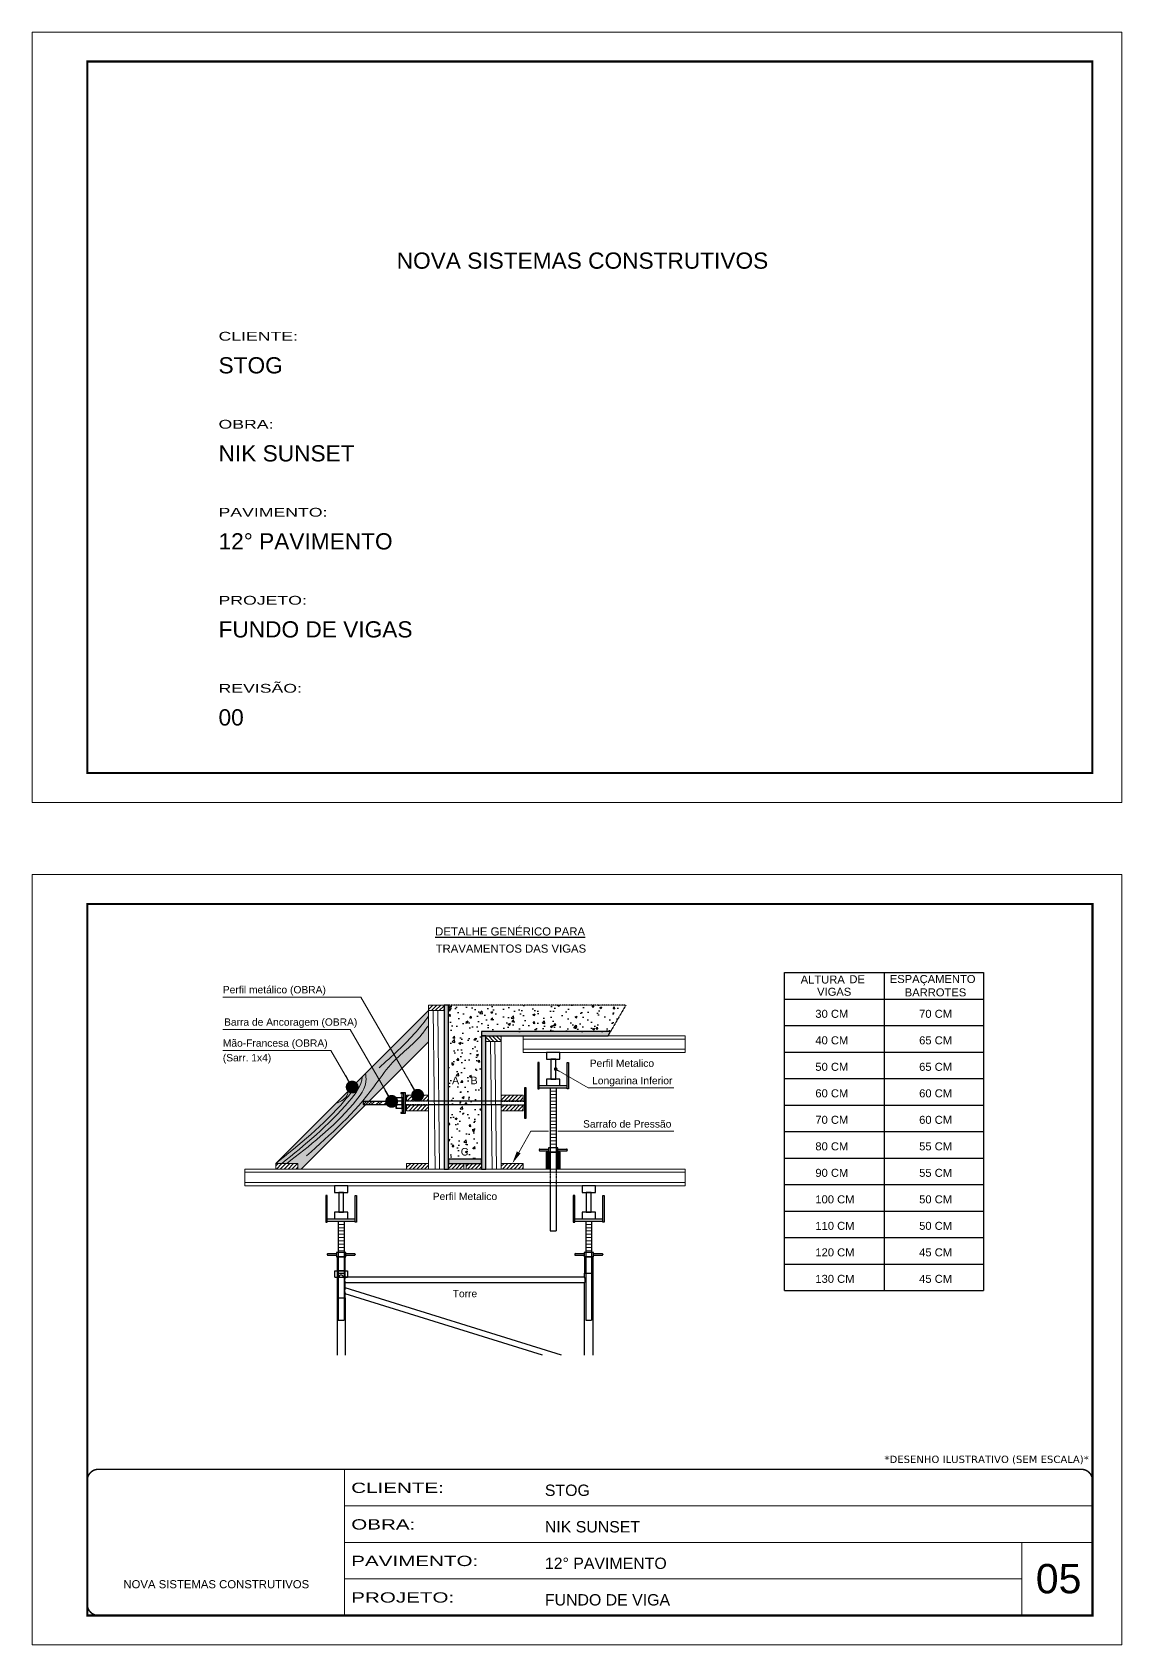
# Model space of a CAD drawing. Extents: x 1813 to 8067, y 422 to 2621.
# Drawn here: x 1813 to 3298, y 422 to 2621 of the extents above; entities that cross this region are included whole.
import ezdxf
from ezdxf.enums import TextEntityAlignment as Align

# ---------------------------------------------------------------- set-up
doc = ezdxf.new("R2010")
doc.units = 0
for name, pattern in [('CONTINUO', [0]), ('DASHED', [0.75, 0.5, -0.25]), ('HIDDEN', [0.375, 0.25, -0.125])]:
    doc.linetypes.add(name, pattern=pattern)
doc.layers.add('BARRA DE ANCORAGEM', color=251, linetype='Continuous')
doc.layers.add('GARFOS', color=7, linetype='Continuous')
for name, color, linetype, lineweight in [('CARIMBO', 255, 'Continuous', 9), ('CONCRETO', 251, 'Continuous', 25), ('Demarcação 1', 251, 'Continuous', 9), ('Escoras', 2, 'Continuous', 25), ('Folhas', 255, 'Continuous', 9), ('Forcador', 251, 'Continuous', 25), ('Hachura', 251, 'Continuous', 9), ('Madeira', 126, 'Continuous', 18), ('Perfil Metálico', 224, 'Continuous', 18), ('SARRAFO DE PRESSAO', 251, 'DASHED', 9)]:
    doc.layers.add(name, color=color, linetype=linetype, lineweight=lineweight)
doc.layers.add('Demarcação 2', color=7, linetype='Continuous', lineweight=9, true_color=0xe0e0e0)
doc.styles.add('ARIAL', font='arial.ttf')
doc.styles.get("Standard").update_dxf_attribs({"font": 'arial.ttf'})
doc.styles.add('stylellllll', font='verdana.ttf', dxfattribs={"height": 2})
doc.styles.add('Tecnologia', font='')
doc.styles.get('Tecnologia').set_extended_font_data('Forgotten Futurist')
doc.dimstyles.new('3x', dxfattribs={"dimtxt": 10, "dimasz": 5, "dimexe": 7, "dimexo": 5, "dimgap": 4, "dimtad": 1, "dimdec": 4, "dimlfac": 0.333333, "dimdsep": 46, "dimtxsty": 'Standard', "dimblk": 'DOT', "dimcen": 0.09, "dimclrd": 1, "dimclre": 1, "dimclrt": 2, "dimadec": 0, "dimazin": 2, "dimtfac": 1, "dimtdec": 4, "dimtmove": 0, "dimatfit": 3, "dimldrblk": 'DOT', "dimfxl": 1, "dimtolj": 1, "dimtzin": 0, "dimlwd": 9, "dimlwe": 9, "dimarcsym": 0})
pattern_1 = [(45, (-2927.447, 7011.613), (-2.6516504, 2.6516504), [])]

# ---------------------------------------------------------------- blocks, each defined once
blk = doc.blocks.new('9999999999')
at = {"color": 30, "linetype": 'CONTINUO'}
for p, q in [((98564.6, 34230.2), (98564.6, 34429.4)), ((98564.6, 34379.6), (99584, 34379.6)), ((98564.6, 34329.8), (99488, 34329.8)), ((99584, 34329.8), (99488, 34329.8)), ((99488, 34329.8), (99488, 34230.2)), ((98564.6, 34280), (99488, 34280))]:
    blk.add_line(p, q, dxfattribs=at)
at = {"color": 30, "linetype": 'CONTINUO', "const_width": 2}
blk.add_lwpolyline([(99584, 34230.2), (99584, 34414.4, 0.414214), (99569, 34429.4), (98229, 34429.4, 0.414214), (98214, 34414.4), (98214, 34245.2, 0.414214), (98229, 34230.2), (99584, 34230.2)], format="xyb", dxfattribs=at)
at = {"layer": 'Folhas'}
blk.add_lwpolyline([(98139, 34190.2), (99624, 34190.2), (99624, 35240.2), (98139, 35240.2)], close=True, dxfattribs=at)
at = {"layer": 'Folhas', "color": 30, "const_width": 3}
blk.add_lwpolyline([(98214, 34230.2), (99584, 34230.2), (99584, 35200.2), (98214, 35200.2)], close=True, dxfattribs=at)
at = {"color": 7, "linetype": 'Continuous', "ltscale": 5, "style": 'ARIAL'}
for s, height, p in [('STOG', 15.48, (98837.7, 34393.1)), ('NIK SUNSET', 15.48, (98837.7, 34343.3)), ('12° PAVIMENTO', 15.483, (98837.7, 34293.5)), ('NOVA SISTEMAS CONSTRUTIVOS', 11.059, (98263.2, 34267.2)), ('FUNDO DE VIGA', 15.483, (98837.7, 34243.7))]:
    blk.add_text(s, height=height, dxfattribs=at).set_placement(p)
at = {"layer": 'Folhas', "color": 7, "style": 'Tecnologia', "width": 1.5}
for s, p in [('CLIENTE:', (98573.7, 34397.2)), ('OBRA:', (98573.7, 34347.3)), ('PAVIMENTO:', (98573.7, 34297.5)), ('PROJETO:', (98573.7, 34247.7))]:
    blk.add_text(s, height=14, dxfattribs=at).set_placement(p)
blk = doc.blocks.new('HT20CT')
at = {"layer": 'Forcador'}
for points in [[(-4, 16), (-4, 20), (4, 20), (4, 16)], [(-1.5, 4), (-1.5, 16), (1.5, 16), (1.5, 4)], [(-4, 0), (-4, 4), (4, 4), (4, 0)]]:
    blk.add_lwpolyline(points, close=True, dxfattribs=at)
blk = doc.blocks.new('_Dot')
at = {"color": 0, "linetype": 'ByBlock', "lineweight": -2}
blk.add_line((-0.5, 0), (-1, 0), dxfattribs=at)
at = {"color": 0, "linetype": 'ByBlock', "const_width": 0.5}
blk.add_lwpolyline([(-0.25, 0, 1), (0.25, 0, 1)], format="xyb", close=True, dxfattribs=at)

msp = doc.modelspace()

# ---------------------------------------------------------------- hatches: boundary and pattern name
at = {"layer": 'CONCRETO', "linetype": 'DASHED', "ltscale": 0.3}
h = msp.add_hatch(dxfattribs=at)
h.set_pattern_fill('AR-CONC', color=256, scale=4, style=0)
h.set_pattern_definition([(50, (-46286.441, -6658.729), (28.690407, -2.510085), [3, -33]), (355, (-46286.44, -6658.729), (-5.550053, 30.087685), [2.4, -26.4]), (100.4514, (-46284.05, -6658.938), (23.140375, 27.577582), [2.549608, -28.045684]), (46.1842, (-46286.44, -6650.73), (42.689642, -6.62076), [4.5, -49.5]), (96.6356, (-46282.884, -6651.28), (37.386508, 38.964715), [3.82441, -42.06852]), (351.1842, (-46286.44, -6650.73), (37.386478, 38.964744), [3.6, -39.6]), (21, (-46282.441, -6652.729), (23.876282, -16.104756), [3, -33]), (326, (-46282.44, -6652.729), (9.732613, 29.006002), [2.4, -26.4]), (71.4514, (-46280.452, -6654.07), (33.608905, 12.90122), [2.549608, -28.045684]), (37.5, (-46286.441, -6658.729), (0.4863942, 13.3157542), [0, -26.08, 0, -26.8, 0, -26.5]), (7.5, (-46286.441, -6658.729), (10.5227815, 15.7764685), [0, -15.28, 0, -25.48, 0, -10.1]), (327.5, (-46295.361, -6658.729), (21.3528974, -0.9021949), [0, -10, 0, -31.2, 0, -41.4]), (317.5, (-46299.361, -6658.729), (23.327447, 4.004199), [0, -13, 0, -20.72, 0, -29.4])])
h.paths.add_polyline_path([(2380.57, 1294.2), (2380.57, 1084.2), (2425.57, 1084.2), (2425.57, 1258.2), (2601.57, 1258.2), (2622.35, 1294.2)])
h.paths.add_polyline_path([(2408.15, 1183.67), (2423, 1183.67), (2423, 1199.22), (2408.15, 1199.22)], flags=24)
h.paths.add_polyline_path([(2382.84, 1183.67), (2397.73, 1183.67), (2397.73, 1199.22), (2382.84, 1199.22)], flags=24)
h.paths.add_polyline_path([(2394.7, 1086.16), (2410.52, 1086.16), (2410.52, 1102.24), (2394.7, 1102.24)], flags=24)
at = {"layer": 'Demarcação 1'}
for points in [[(2380.57, 1294.2), (2374.57, 1294.2), (2374.57, 1070.7), (2380.57, 1070.7)], [(2601.57, 1258.2), (2425.57, 1258.2), (2425.57, 1252.2), (2598.1, 1252.2)], [(2431.57, 1252.2), (2425.57, 1252.2), (2425.57, 1070.7), (2431.57, 1070.7)], [(2425.57, 1084.2), (2380.57, 1084.2), (2380.57, 1078.2), (2425.57, 1078.2)]]:
    msp.add_hatch(color=256, dxfattribs=at).paths.add_polyline_path(points)
at = {"layer": 'Demarcação 2'}
msp.add_hatch(color=256, dxfattribs=at).paths.add_polyline_path([(2353.57, 1244.27), (2353.57, 1286.7), (2145.09, 1078.22), (2175.16, 1078.22), (2175.16, 1070.7), (2180, 1070.7), (2267.79, 1158.49), (2264.12, 1158.49), (2264.12, 1162.91), (2272.21, 1162.91)])
at = {"layer": 'Hachura'}
h = msp.add_hatch(dxfattribs=at)
h.set_pattern_fill('ANSI31', color=256, scale=30, style=0)
h.set_pattern_definition(pattern_1)
h.paths.add_polyline_path([(2353.57, 1294.2), (2374.57, 1294.2), (2374.57, 1286.7), (2353.57, 1286.7)])
h = msp.add_hatch(dxfattribs=at)
h.set_pattern_fill('ANSI31', color=256, scale=30, style=0)
h.set_pattern_definition([(135, (9914.464, 5567.308), (2.6516504, 2.6516504), [])])
h.paths.add_polyline_path([(2431.57, 1252.2), (2452.57, 1252.2), (2452.57, 1244.7), (2431.57, 1244.7)])
h = msp.add_hatch(dxfattribs=at)
h.set_pattern_fill('ANSI31', color=256, scale=30, style=0)
h.set_pattern_definition(pattern_1)
h.paths.add_polyline_path([(2353.57, 1163.71), (2353.57, 1171.22), (2323.51, 1171.22), (2323.51, 1163.71)])
h = msp.add_hatch(dxfattribs=at)
h.set_pattern_fill('ANSI31', color=256, scale=30, style=0)
h.set_pattern_definition(pattern_1)
h.paths.add_polyline_path([(2482.64, 1163.71), (2482.64, 1171.22), (2452.57, 1171.22), (2452.57, 1163.71)])
h = msp.add_hatch(dxfattribs=at)
h.set_pattern_fill('ANSI32', color=256, scale=20, angle=90, style=0)
h.set_pattern_definition([(45, (10920.646, -7813.631), (5.303301, -5.303301), []), (45, (10920.646, -7810.096), (5.303301, -5.303301), [])])
h.paths.add_polyline_path([(2264.12, 1158.49), (2264.12, 1162.91), (2309.12, 1162.91), (2309.12, 1158.49)])
h = msp.add_hatch(dxfattribs=at)
h.set_pattern_fill('ANSI31', color=256, scale=30, style=0)
h.set_pattern_definition(pattern_1)
h.paths.add_polyline_path([(2323.51, 1150.17), (2353.57, 1150.17), (2353.57, 1157.69), (2323.51, 1157.69)])
h = msp.add_hatch(dxfattribs=at)
h.set_pattern_fill('ANSI31', color=256, scale=30, style=0)
h.set_pattern_definition(pattern_1)
h.paths.add_polyline_path([(2452.57, 1150.17), (2482.64, 1150.17), (2482.64, 1157.69), (2452.57, 1157.69)])
h = msp.add_hatch(dxfattribs=at)
h.set_pattern_fill('ANSI31', color=256, scale=30, style=0)
h.set_pattern_definition([(45, (-3105.8625, 6918.606), (-2.6516504, 2.6516504), [])])
h.paths.add_polyline_path([(2175.16, 1070.7), (2175.16, 1078.22), (2145.09, 1078.22), (2145.09, 1070.7)])
h = msp.add_hatch(dxfattribs=at)
h.set_pattern_fill('ANSI31', color=256, scale=30, style=0)
h.set_pattern_definition(pattern_1)
h.paths.add_polyline_path([(2323.57, 1070.7), (2353.57, 1070.7), (2353.57, 1078.2), (2323.57, 1078.2)])
h = msp.add_hatch(dxfattribs=at)
h.set_pattern_fill('ANSI31', color=256, scale=30, style=0)
h.set_pattern_definition(pattern_1)
h.paths.add_polyline_path([(2380.57, 1078.2), (2401.57, 1078.2), (2401.57, 1070.7), (2380.57, 1070.7)])
h = msp.add_hatch(dxfattribs=at)
h.set_pattern_fill('ANSI31', color=256, scale=30, style=0)
h.set_pattern_definition(pattern_1)
h.paths.add_polyline_path([(2425.57, 1070.7), (2425.57, 1078.2), (2404.57, 1078.2), (2404.57, 1070.7)])
h = msp.add_hatch(dxfattribs=at)
h.set_pattern_fill('ANSI31', color=256, scale=30, style=0)
h.set_pattern_definition(pattern_1)
h.paths.add_polyline_path([(2482.57, 1078.2), (2452.57, 1078.2), (2452.57, 1070.7), (2482.57, 1070.7)])
at = {"layer": 'Perfil Metálico'}
for points in [[(2513.94, 1070.7), (2518.44, 1070.7), (2518.44, 1093.5), (2513.94, 1093.5)], [(2528.31, 1070.7), (2532.81, 1070.7), (2532.81, 1093.5), (2528.31, 1093.5)]]:
    msp.add_hatch(color=256, dxfattribs=at).paths.add_polyline_path(points)

# ---------------------------------------------------------------- linework, layer by layer
for points in [[(2380.57, 1294.2), (2374.57, 1294.2), (2374.57, 1070.7), (2380.57, 1070.7)], [(2601.57, 1258.2), (2425.57, 1258.2), (2425.57, 1252.2), (2598.1, 1252.2)], [(2431.57, 1252.2), (2425.57, 1252.2), (2425.57, 1070.7), (2431.57, 1070.7)], [(2425.57, 1084.2), (2380.57, 1084.2), (2380.57, 1078.2), (2425.57, 1078.2)]]:
    msp.add_lwpolyline(points, close=True)
at = {"layer": 'BARRA DE ANCORAGEM'}
for p, q in [((2317, 1168.21), (2318.17, 1173.51)), ((2319.33, 1174.4), (2319.33, 1147)), ((2317, 1153.19), (2318.17, 1147.88)), ((2452.57, 1163.36), (2353.57, 1163.36)), ((2452.57, 1158.03), (2353.57, 1158.03))]:
    msp.add_line(p, q, dxfattribs=at)
at = {"layer": 'BARRA DE ANCORAGEM', "linetype": 'HIDDEN'}
for p, q in [((2353.57, 1163.36), (2322.01, 1163.36)), ((2353.57, 1158.03), (2322.01, 1158.03)), ((2452.57, 1163.36), (2484.14, 1163.36)), ((2452.57, 1158.03), (2484.14, 1158.03))]:
    msp.add_line(p, q, dxfattribs=at)
at = {"layer": 'BARRA DE ANCORAGEM', "flags": 128}
for points in [[(2317, 1163.35), (2310.89, 1163.35, -0.729796), (2310.89, 1168.21, -0.729796)], [(2317, 1158.05), (2310.89, 1158.05, -0.6666667), (2310.89, 1163.35, -0.6666667)]]:
    msp.add_lwpolyline(points, format="xyb", dxfattribs=at)
for points in [[(2317, 1153.19), (2309.12, 1153.19), (2309.12, 1168.21), (2317, 1168.21)], [(2317, 1160.26), (2319.33, 1160.26), (2319.33, 1161.14), (2317, 1161.14), (2317, 1160.26), (2317, 1161.14)]]:
    msp.add_lwpolyline(points, dxfattribs=at)
for points in [[(2319.33, 1174.4), (2315.77, 1174.4), (2315.77, 1173.51), (2319.33, 1173.51)], [(2319.33, 1168.21), (2317, 1168.21), (2317, 1153.19), (2319.33, 1153.19)], [(2322.01, 1147), (2322.01, 1174.4), (2319.33, 1174.4), (2319.33, 1147)], [(2486.54, 1139.9), (2486.54, 1181.5), (2484.14, 1181.5), (2484.14, 1139.9)], [(2309.12, 1162.91), (2264.12, 1162.91), (2264.12, 1158.49), (2309.12, 1158.49)], [(2319.33, 1147.88), (2315.77, 1147.88), (2315.77, 1147), (2319.33, 1147)]]:
    msp.add_lwpolyline(points, close=True, dxfattribs=at)
at = {"layer": 'BARRA DE ANCORAGEM'}
msp.add_arc((2311.66, 1155.62), 2.55, 107.75636, 252.24364, dxfattribs=at)
at = {"layer": 'CONCRETO', "linetype": 'DASHED', "ltscale": 0.3}
for q in [(2380.57, 1294.2), (2601.57, 1258.2)]:
    msp.add_line((2622.35, 1294.2), q, dxfattribs=at)
at = {"layer": 'Escoras'}
for p, q in [((2529, 1093.5), (2517.75, 1093.5)), ((2228.7, 951.15), (2228.7, 817.05)), ((2239.95, 951.15), (2228.7, 951.15)), ((2239.95, 928.65), (2239.95, 951.15)), ((2577.45, 951.15), (2566.2, 951.15)), ((2566.2, 951.15), (2566.2, 928.65)), ((2577.45, 951.15), (2577.45, 817.05)), ((2225.89, 932.02), (2242.76, 932.02)), ((2225.89, 923.25), (2225.89, 932.02)), ((2228.7, 928.65), (2239.95, 928.65)), ((2238.26, 932), (2230.39, 932)), ((2239.95, 923.02), (2239.95, 928.65)), ((2242.76, 932.02), (2242.76, 923.25)), ((2566.2, 928.65), (2577.45, 928.65)), ((2566.2, 923.02), (2566.2, 928.65)), ((2225.89, 923.25), (2231.4, 923.25)), ((2238.26, 922.97), (2230.39, 922.97)), ((2237.25, 923.25), (2242.76, 923.25)), ((2566.2, 923.02), (2239.95, 923.02)), ((2566.2, 915.37), (2239.95, 915.37)), ((2239.95, 909.02), (2239.95, 915.37)), ((2534.72, 817.05), (2239.95, 908.53)), ((2566.2, 817.05), (2566.2, 915.37)), ((2228.7, 894.9), (2239.95, 894.9)), ((2508.91, 817.05), (2239.95, 900.52)), ((2239.95, 894.9), (2239.95, 900.52)), ((2239.95, 894.9), (2239.95, 817.05))]:
    msp.add_line(p, q, dxfattribs=at)
for centre, radius, start, end in [((2234.32, 923.25), 2.92, 0, 180), ((2247.52, 919.2), 8.48, 153.19207, 206.80793), ((2249.36, 904.77), 10.33, 155.71056, 204.28944), ((2558.63, 919.2), 8.48, 333.19207, 26.80793)]:
    msp.add_arc(centre, radius, start, end, dxfattribs=at)
at = {"layer": 'Folhas'}
msp.add_lwpolyline([(1813.3, 1570.63), (3298.3, 1570.63), (3298.3, 2620.63), (1813.3, 2620.63)], close=True, dxfattribs=at)
at = {"layer": 'Folhas', "color": 30, "const_width": 3}
msp.add_lwpolyline([(1888.3, 1610.63), (3258.3, 1610.63), (3258.3, 2580.63), (1888.3, 2580.63)], close=True, dxfattribs=at)
at = {"layer": 'Forcador', "linetype": 'Continuous'}
for p, q in [((2504.25, 1184.4), (2542.5, 1184.4)), ((2504.25, 1181.25), (2542.5, 1181.25)), ((2519.44, 1181.25), (2519.44, 1070.7)), ((2527.31, 1181.25), (2527.31, 1070.7)), ((2504.25, 1096.87), (2504.25, 1096.42)), ((2505.26, 1097.89), (2517.07, 1097.89)), ((2505.26, 1095.41), (2517.07, 1095.41)), ((2529.67, 1097.89), (2541.49, 1097.89)), ((2529.67, 1095.41), (2541.49, 1095.41)), ((2542.5, 1096.87), (2542.5, 1096.42)), ((2519.44, 1047.9), (2519.44, 986.25)), ((2527.31, 1047.9), (2527.31, 986.25)), ((2215.2, 1002.9), (2253.45, 1002.9)), ((2215.2, 999.75), (2253.45, 999.75)), ((2230.39, 999.75), (2230.39, 864.75)), ((2238.26, 999.75), (2238.26, 864.75)), ((2552.7, 1002.9), (2590.95, 1002.9)), ((2552.7, 999.75), (2590.95, 999.75)), ((2567.89, 999.75), (2567.89, 864.75)), ((2575.76, 999.75), (2575.76, 864.75)), ((2519.44, 986.25), (2527.31, 986.25)), ((2215.2, 954.52), (2215.2, 954.07)), ((2216.21, 955.54), (2228.02, 955.54)), ((2216.21, 953.06), (2228.02, 953.06)), ((2240.62, 955.54), (2252.44, 955.54)), ((2240.62, 953.06), (2252.44, 953.06)), ((2253.45, 954.52), (2253.45, 954.07)), ((2552.7, 954.52), (2552.7, 954.07)), ((2553.71, 955.54), (2565.52, 955.54)), ((2553.71, 953.06), (2565.52, 953.06)), ((2578.12, 955.54), (2589.94, 955.54)), ((2578.12, 953.06), (2589.94, 953.06)), ((2590.95, 954.52), (2590.95, 954.07)), ((2230.39, 864.75), (2238.26, 864.75)), ((2567.89, 864.75), (2575.76, 864.75))]:
    msp.add_line(p, q, dxfattribs=at)
at = {"layer": 'Forcador', "linetype": 'HIDDEN'}
for p, q in [((2519.44, 1070.7), (2519.44, 1047.9)), ((2527.31, 1070.7), (2527.31, 1047.9))]:
    msp.add_line(p, q, dxfattribs=at)
at = {"layer": 'Forcador', "linetype": 'Continuous'}
for points in [[(2502.34, 1215.9), (2502.34, 1179.9), (2504.25, 1179.9), (2504.25, 1215.9)], [(2544.41, 1215.9), (2544.41, 1179.9), (2542.5, 1179.9), (2542.5, 1215.9)], [(2517.07, 1099.35), (2517.07, 1093.5), (2529.67, 1093.5), (2529.67, 1099.35)], [(2213.29, 1034.4), (2213.29, 998.4), (2215.2, 998.4), (2215.2, 1034.4)], [(2255.36, 1034.4), (2255.36, 998.4), (2253.45, 998.4), (2253.45, 1034.4)], [(2550.79, 1034.4), (2550.79, 998.4), (2552.7, 998.4), (2552.7, 1034.4)], [(2592.86, 1034.4), (2592.86, 998.4), (2590.95, 998.4), (2590.95, 1034.4)], [(2228.02, 957), (2228.02, 951.15), (2240.62, 951.15), (2240.62, 957)], [(2565.52, 957), (2565.52, 951.15), (2578.12, 951.15), (2578.12, 957)]]:
    msp.add_lwpolyline(points, close=True, dxfattribs=at)
for centre, start, end in [((2505.26, 1096.87), 90, 180), ((2505.26, 1096.42), 180, 270), ((2541.49, 1096.87), 0, 90), ((2541.49, 1096.42), 270, 0), ((2216.21, 954.52), 90, 180), ((2216.21, 954.07), 180, 270), ((2252.44, 954.52), 0, 90), ((2252.44, 954.07), 270, 0), ((2553.71, 954.52), 90, 180), ((2553.71, 954.07), 180, 270), ((2589.94, 954.52), 0, 90), ((2589.94, 954.07), 270, 0)]:
    msp.add_arc(centre, 1.01, start, end, dxfattribs=at)
at = {"layer": 'GARFOS', "color": 2, "ltscale": 1.5}
for p, q in [((2838.5, 904.95), (2838.5, 1338.59)), ((2838.5, 1338.59), (3110.04, 1338.59)), ((2974.27, 1338.59), (2974.27, 904.95)), ((3110.04, 1338.59), (3110.04, 904.95)), ((2838.5, 1302.45), (3110.04, 1302.45)), ((2838.5, 1302.45), (3110.04, 1302.45)), ((2838.5, 1266.31), (3110.04, 1266.31)), ((2838.5, 1230.18), (3110.04, 1230.18)), ((2838.5, 1194.04), (3110.04, 1194.04)), ((2838.5, 1157.9), (3110.04, 1157.9)), ((2838.5, 1121.77), (3110.04, 1121.77)), ((2838.5, 1085.63), (3110.04, 1085.63)), ((2838.5, 1049.5), (3110.04, 1049.5)), ((2838.5, 1013.36), (3110.04, 1013.36)), ((2838.5, 977.22), (3110.04, 977.22)), ((2838.5, 941.09), (3110.04, 941.09)), ((2838.5, 904.95), (3110.04, 904.95))]:
    msp.add_line(p, q, dxfattribs=at)
at = {"layer": 'Hachura'}
for p, q in [((2362.6, 1070.7), (2359.9, 1286.7)), ((2368.6, 1070.7), (2365.9, 1286.7)), ((2440.07, 1070.7), (2437.9, 1244.7)), ((2446.07, 1070.7), (2443.9, 1244.7)), ((2527.31, 1176.73), (2519.44, 1176.73)), ((2527.31, 1172.22), (2519.44, 1172.22)), ((2527.31, 1167.7), (2519.44, 1167.7)), ((2527.31, 1163.18), (2519.44, 1163.18)), ((2527.31, 1158.67), (2519.44, 1158.67)), ((2527.31, 1154.15), (2519.44, 1154.15)), ((2527.31, 1149.63), (2519.44, 1149.63)), ((2527.31, 1145.12), (2519.44, 1145.12)), ((2527.31, 1140.6), (2519.44, 1140.6)), ((2527.31, 1136.08), (2519.44, 1136.08)), ((2527.31, 1131.57), (2519.44, 1131.57)), ((2527.31, 1127.05), (2519.44, 1127.05)), ((2527.31, 1122.53), (2519.44, 1122.53)), ((2527.31, 1118.02), (2519.44, 1118.02)), ((2527.31, 1113.5), (2519.44, 1113.5)), ((2527.31, 1108.98), (2519.44, 1108.98)), ((2527.31, 1104.47), (2519.44, 1104.47)), ((2238.26, 995.23), (2230.39, 995.23)), ((2238.26, 990.72), (2230.39, 990.72)), ((2575.76, 995.23), (2567.89, 995.23)), ((2575.76, 990.72), (2567.89, 990.72)), ((2238.26, 986.2), (2230.39, 986.2)), ((2238.26, 981.68), (2230.39, 981.68)), ((2238.26, 977.17), (2230.39, 977.17)), ((2238.26, 972.65), (2230.39, 972.65)), ((2238.26, 968.13), (2230.39, 968.13)), ((2575.76, 986.2), (2567.89, 986.2)), ((2575.76, 981.68), (2567.89, 981.68)), ((2575.76, 977.17), (2567.89, 977.17)), ((2575.76, 972.65), (2567.89, 972.65)), ((2575.76, 968.13), (2567.89, 968.13)), ((2238.26, 963.62), (2230.39, 963.62)), ((2238.26, 959.1), (2230.39, 959.1)), ((2575.76, 963.62), (2567.89, 963.62)), ((2575.76, 959.1), (2567.89, 959.1))]:
    msp.add_line(p, q, dxfattribs=at)
at = {"layer": 'Hachura', "color": 1}
for p, q in [((2476.32, 1093.35), (2492.98, 1122.21)), ((2492.98, 1122.21), (2516.94, 1122.21)), ((2529.81, 1122.21), (2687.92, 1122.21))]:
    msp.add_line(p, q, dxfattribs=at)
at = {"layer": 'Hachura'}
for points in [[(2353.57, 1278.9), (2336.53, 1257.94), (2285.95, 1208.68)], [(2187.06, 1088.71), (2278.95, 1182.83), (2301.9, 1213.32), (2344.27, 1254.36), (2353.57, 1266.82)], [(2160.13, 1078.22), (2250.62, 1159.12), (2268.28, 1193.95), (2267.54, 1200.66)], [(2226.83, 1159.96), (2243.17, 1172.61), (2243.95, 1177.07)]]:
    msp.add_spline(points, degree=3, dxfattribs=at)
for points, knots in [([(2145.09, 1078.22), (2177.32, 1103.95), (2216.54, 1135.26), (2252.24, 1179.84), (2255.26, 1188.38)], [0, 0, 0, 0, 127.741989, 155.4442459, 155.4442459, 155.4442459, 155.4442459]), ([(2153.44, 1078.22), (2184.79, 1103.69), (2225.45, 1136.73), (2262.53, 1184.11), (2263.02, 1196.14)], [0, 0, 0, 0, 125.1825812, 162.3251979, 162.3251979, 162.3251979, 162.3251979])]:
    msp.add_open_spline(points, degree=3, knots=knots, dxfattribs=at)
at = {"layer": 'Hachura', "color": 1}
msp.add_solid([(2478.85, 1091.9), (2467.57, 1078.2), (2473.8, 1094.81)], dxfattribs=at)
at = {"layer": 'Madeira'}
for p, q in [((2353.57, 1286.7), (2145.09, 1078.22)), ((2353.57, 1286.7), (2353.57, 1078.2)), ((2353.57, 1244.27), (2180, 1070.7)), ((2452.57, 1078.2), (2452.57, 1244.7))]:
    msp.add_line(p, q, dxfattribs=at)
for points in [[(2353.57, 1286.7), (2374.57, 1286.7), (2374.57, 1294.2), (2353.57, 1294.2)], [(2452.57, 1244.7), (2431.57, 1244.7), (2431.57, 1252.2), (2452.57, 1252.2)], [(2323.51, 1171.22), (2353.57, 1171.22), (2353.57, 1163.71), (2323.51, 1163.71)], [(2452.57, 1171.22), (2482.64, 1171.22), (2482.64, 1163.71), (2452.57, 1163.71)], [(2323.51, 1150.17), (2353.57, 1150.17), (2353.57, 1157.69), (2323.51, 1157.69)], [(2452.57, 1150.17), (2482.64, 1150.17), (2482.64, 1157.69), (2452.57, 1157.69)], [(2145.09, 1078.22), (2175.16, 1078.22), (2175.16, 1070.7), (2145.09, 1070.7)], [(2323.57, 1070.7), (2353.57, 1070.7), (2353.57, 1078.2), (2323.57, 1078.2)], [(2401.57, 1070.7), (2380.57, 1070.7), (2380.57, 1078.2), (2401.57, 1078.2)], [(2404.57, 1070.7), (2425.57, 1070.7), (2425.57, 1078.2), (2404.57, 1078.2)], [(2482.57, 1070.7), (2452.57, 1070.7), (2452.57, 1078.2), (2482.57, 1078.2)]]:
    msp.add_lwpolyline(points, close=True, dxfattribs=at)
at = {"layer": 'Perfil Metálico'}
for p, q in [((2482.57, 1247.7), (2703.07, 1247.7)), ((2482.57, 1233.9), (2703.07, 1233.9)), ((2103.07, 1066.2), (2703.07, 1066.2)), ((2103.07, 1052.4), (2703.07, 1052.4))]:
    msp.add_line(p, q, dxfattribs=at)
for points in [[(2482.57, 1229.4), (2703.07, 1229.4), (2703.07, 1252.2), (2482.57, 1252.2)], [(2518.44, 1070.7), (2513.94, 1070.7), (2513.94, 1093.5), (2518.44, 1093.5)], [(2528.31, 1070.7), (2532.81, 1070.7), (2532.81, 1093.5), (2528.31, 1093.5)], [(2103.07, 1047.9), (2703.07, 1047.9), (2703.07, 1070.7), (2103.07, 1070.7)]]:
    msp.add_lwpolyline(points, close=True, dxfattribs=at)

# ---------------------------------------------------------------- block references
at = {"layer": 'Forcador', "linetype": 'Continuous', "xscale": -2.25, "yscale": 2.25, "zscale": 2.25}
for p in [(2523.37, 1184.4), (2571.82, 1002.9)]:
    msp.add_blockref('HT20CT', p, dxfattribs=at)
at = {"layer": 'Forcador', "xscale": -2.25, "yscale": 2.25, "zscale": 2.25}
msp.add_blockref('HT20CT', (2234.32, 1002.9), dxfattribs=at)
at = {"layer": 'SARRAFO DE PRESSAO', "color": 6, "linetype": 'ByBlock'}
msp.add_blockref('9999999999', (-96325.68, -33768.15), dxfattribs=at)

# ---------------------------------------------------------------- texts
at = {"color": 0, "linetype": 'Continuous', "ltscale": 5, "style": 'ARIAL'}
for s, height, p in [('NOVA SISTEMAS CONSTRUTIVOS', 22.1184, (2310.04, 2298.2)), ('STOG', 22.118, (2067.2, 2155.43)), ('NIK SUNSET', 22.118, (2067.2, 2035.43)), ('12° PAVIMENTO', 22.1184, (2067.2, 1915.43)), ('FUNDO DE VIGAS', 22.1184, (2067.2, 1795.43)), ('00', 22.118, (2067.2, 1675.43))]:
    msp.add_text(s, height=height, dxfattribs=at).set_placement(p)
for s, p in [('%%UDETALHE GENÉRICO PARA', (2464.62, 1389.1)), ('TRAVAMENTOS DAS VIGAS', (2465.69, 1365.71))]:
    msp.add_text(s, height=11.0592, dxfattribs=at).set_placement(p, align=Align.CENTER)
at = {"layer": 'CARIMBO', "style": 'ARIAL'}
for s, height, p in [('Perfil metálico (OBRA)', 10, (2073.04, 1310.21)), ('Barra de Ancoragem (OBRA)', 10, (2074.72, 1266.09)), ('Mão-Francesa (OBRA)', 10, (2073.04, 1237.43)), ('Longarina Inferior', 10, (2576.37, 1186.32)), ('Sarrafo de Pressão', 10, (2564.09, 1127.21)), ('05', 40, (3181.16, 492.19))]:
    msp.add_text(s, height=height, dxfattribs=at).set_placement(p)
msp.add_text('(Sarr. 1x4)', height=10, dxfattribs=at).set_placement((2073.04, 1227.43), align=Align.TOP_LEFT)
for s, p in [('Perfil Metalico', (2617.01, 1214.9)), ('Perfil Metalico', (2403.07, 1033.4)), ('Torre', (2403.07, 900.88))]:
    msp.add_text(s, height=10, dxfattribs=at).set_placement(p, align=Align.MIDDLE_CENTER)
at = {"layer": 'CARIMBO', "color": 0, "linetype": 'Continuous', "style": 'ARIAL'}
for s, p in [('A', (2390.28, 1191.45)), ('B', (2415.57, 1191.45)), ('C', (2402.61, 1094.2))]:
    msp.add_text(s, height=10.37, dxfattribs=at).set_placement(p, align=Align.MIDDLE_CENTER)
at = {"layer": 'CARIMBO', "style": 'stylellllll'}
msp.add_text('*DESENHO ILUSTRATIVO (SEM ESCALA)*', height=10, dxfattribs=at).set_placement((3253.3, 669.87), align=Align.RIGHT)
at = {"layer": 'Folhas', "color": 30, "style": 'Tecnologia', "width": 1.5}
for s, p in [('CLIENTE:', (2067.2, 2200.13)), ('OBRA:', (2067.2, 2080.13)), ('PAVIMENTO:', (2067.2, 1960.13)), ('PROJETO:', (2067.2, 1840.13)), ('REVISÃO:', (2067.2, 1720.13))]:
    msp.add_text(s, height=12, dxfattribs=at).set_placement(p)
at = {"layer": 'GARFOS', "color": 2, "ltscale": 1.5}
for s, height, p in [('ALTURA   ', 10.91, (2860.69, 1323.62)), ('DE', 10.91, (2927.08, 1324)), ('ESPAÇAMENTO', 10.9102, (2982.14, 1324.31)), ('VIGAS', 10.91, (2883.05, 1306.92)), ('BARROTES', 10.91, (3002.55, 1306.08)), ('30 CM', 10.91, (2880.69, 1276.85)), ('70 CM', 10.91, (3022.17, 1276.85)), ('40 CM', 10.91, (2880.69, 1240.71)), ('65 CM', 10.91, (3022.17, 1240.71)), ('50 CM', 10.91, (2880.69, 1204.58)), ('65 CM', 10.91, (3022.17, 1204.58)), ('60 CM', 10.91, (2880.69, 1168.44)), ('60 CM', 10.91, (3022.17, 1168.44)), ('70 CM', 10.91, (2880.69, 1132.31)), ('60 CM', 10.91, (3022.17, 1132.31)), ('80 CM', 10.91, (2880.69, 1096.17)), ('55 CM', 10.91, (3022.17, 1096.17)), ('90 CM', 10.91, (2880.69, 1060.03)), ('55 CM', 10.91, (3022.17, 1060.03)), ('100 CM', 10.91, (2880.69, 1023.9)), ('50 CM', 10.91, (3022.17, 1023.9)), ('110 CM', 10.91, (2880.69, 987.76)), ('50 CM', 10.91, (3022.17, 987.76)), ('120 CM', 10.91, (2880.69, 951.62)), ('45 CM', 10.91, (3022.17, 951.62)), ('130 CM', 10.91, (2880.69, 915.49)), ('45 CM', 10.91, (3022.17, 915.49))]:
    msp.add_text(s, height=height, dxfattribs=at).set_placement(p)

# ---------------------------------------------------------------- leaders
msp.add_leader([(2526.75, 1206.9), (2571.05, 1181.32), (2687.92, 1181.32)], dimstyle='3x', override={"dimgap": 4, "dimtad": 0})
at = {"layer": 'Hachura'}
for points, override in [([(2338.54, 1171.22), (2261.18, 1305.21), (2073.04, 1305.21)], {"dimasz": 17.5, "dimtad": 0}), ([(2303.19, 1162.91), (2246.5, 1261.09), (2073.04, 1261.09)], {"dimasz": 17.5, "dimtad": 0}), ([(2249.33, 1182.46), (2220.48, 1232.43), (2073.04, 1232.43)], {"dimasz": 17.5, "dimgap": 4, "dimtad": 0})]:
    msp.add_leader(points, dimstyle='3x', override=override, dxfattribs=at)

doc.saveas('drawing.dxf')
